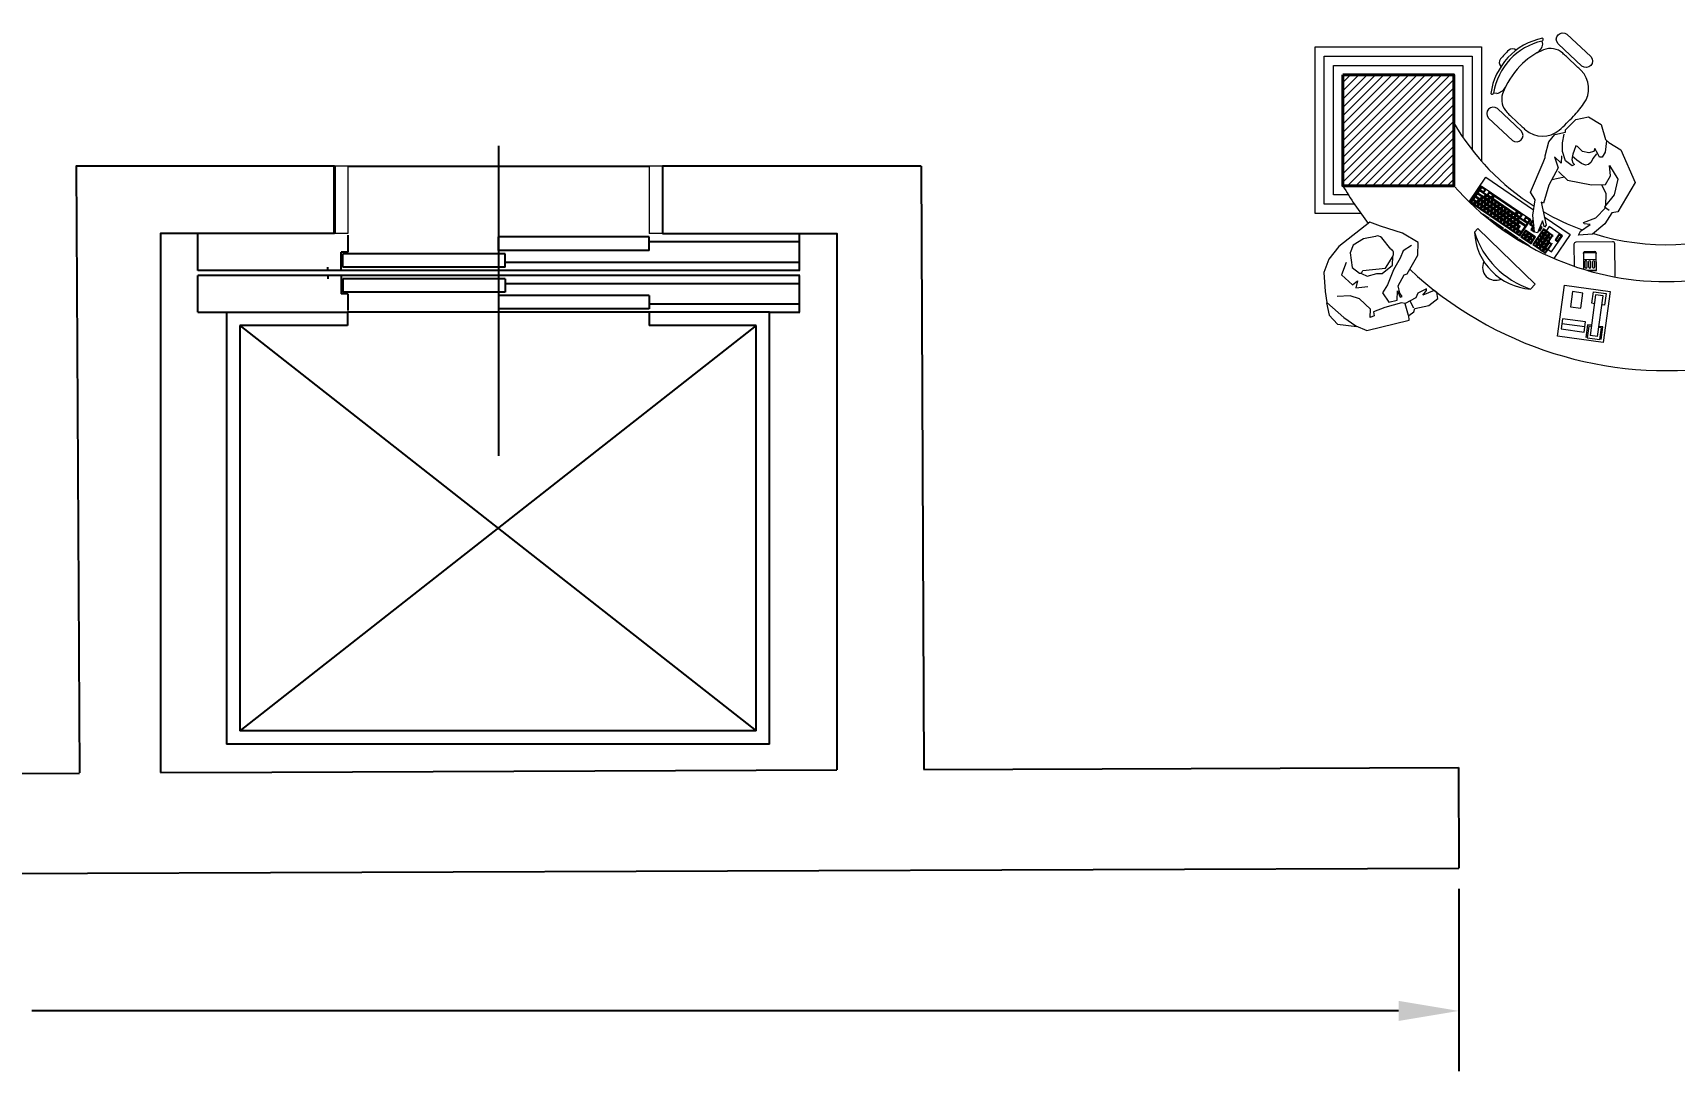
# Model space of a CAD drawing. Header units: inches. Extents: x -2770 to 3095, y -2847 to 3009.
# Drawn here: x 43.19 to 48.093, y 100.807 to 103.909 of the extents above; entities that cross this region are included whole.
import ezdxf

# ---------------------------------------------------------------- set-up
doc = ezdxf.new("R2010")
doc.units = ezdxf.units.IN
doc.header["$LTSCALE"] = 0.1
doc.header["$MEASUREMENT"] = 0
for name, color, linetype, lineweight in [('ARREDI attrezzature - furniture', 175, 'Continuous', 9), ('MURATURA sezioni - section wall', 7, 'Continuous', 40), ('PORTE finestre - doors windows', 252, 'Continuous', 5)]:
    doc.layers.add(name, color=color, linetype=linetype, lineweight=lineweight)
for name, color, linetype in [('ascensore', 252, 'Continuous'), ('PROIEZIONI_finissime', 251, 'Continuous'), ('STRUTTURA - structure', 7, 'Continuous')]:
    doc.layers.add(name, color=color, linetype=linetype)
doc.layers.add('MURATURE tratteggi - wall hatch', color=7, linetype='Continuous', lineweight=18, true_color=0x949494)
doc.styles.get("Standard").update_dxf_attribs({"font": 'Arial.ttf'})
doc.dimstyles.get("Standard").update_dxf_attribs({"dimtxt": 0.18, "dimasz": 0.18, "dimexe": 0.18, "dimexo": 0.0625, "dimgap": 0.09, "dimtad": 0, "dimtih": 1, "dimtoh": 1, "dimdec": 4, "dimzin": 0, "dimdsep": 46, "dimtxsty": 'Standard', "dimcen": 0.09, "dimadec": 0, "dimazin": 0, "dimtfac": 1, "dimtdec": 4, "dimtofl": 0, "dimtmove": 0, "dimatfit": 3, "dimfxl": 1, "dimtolj": 1, "dimtzin": 0, "dimarcsym": 0})

# ---------------------------------------------------------------- blocks, each defined once
blk = doc.blocks.new('*D2')
at = {"color": 0, "lineweight": -2, "transparency": 16777216}
for p, q in [((37.9974, 101.316), (37.9974, 100.8071)), ((47.4498, 101.3514), (47.4498, 100.8071)), ((38.1774, 100.9871), (42.2603, 100.9871)), ((47.2698, 100.9871), (43.1869, 100.9871))]:
    blk.add_line(p, q, dxfattribs=at)
at = {"color": 0, "transparency": 16777216}
for points in [[(38.1774, 101.0171), (38.1774, 100.9571), (37.9974, 100.9871)], [(47.2698, 101.0171), (47.2698, 100.9571), (47.4498, 100.9871)]]:
    blk.add_solid(points, dxfattribs=at)
at = {"layer": 'Defpoints', "color": 0, "transparency": 16777216}
for p in [(47.4498, 101.4139), (37.9974, 101.3785), (47.4498, 100.9871)]:
    blk.add_point(p, dxfattribs=at)
at = {"color": 0, "transparency": 16777216, "insert": (42.7236, 100.9871), "char_height": 0.18, "attachment_point": 5}
blk.add_mtext('\\A1;9.4524', dxfattribs=at)

msp = doc.modelspace()

# ---------------------------------------------------------------- hatches: boundary and pattern name
at = {"layer": 'MURATURE tratteggi - wall hatch'}
h = msp.add_hatch(dxfattribs=at)
h.set_pattern_fill('ANSI31', color=256, scale=0.005525, angle=360, style=0)
h.set_pattern_definition([(45, (33.167963, 93.9435), (-0.012404598, 0.012404598), [])])
h.paths.add_polyline_path([(47.43453, 103.45229), (47.43453, 103.7838), (47.10301, 103.7838), (47.10301, 103.45229)])

# ---------------------------------------------------------------- linework, layer by layer
for p, q in [((43.80793, 103.03413), (43.80797, 101.82384)), ((43.90327, 101.70064), (45.59109, 101.70696)), ((45.85147, 101.70794), (47.44866, 101.71392)), ((47.44866, 101.71392), (47.44979, 101.41392)), ((38.29852, 101.67964), (43.32898, 101.69771)), ((43.57097, 101.69939), (43.90327, 101.70064)), ((37.9974, 101.3785), (47.44979, 101.41392))]:
    msp.add_line(p, q)
at = {"layer": 'ARREDI attrezzature - furniture'}
for p, q in [((47.7005, 103.8753), (47.69887, 103.88443)), ((47.563, 103.72814), (47.55378, 103.72914)), ((47.76522, 103.47724), (47.7273, 103.46926)), ((47.77425, 103.46844), (47.74712, 103.49489)), ((47.49821, 103.41843), (47.49774, 103.4211)), ((47.50045, 103.4217), (47.49828, 103.4219)), ((47.50467, 103.42789), (47.50419, 103.43056)), ((47.5069, 103.43116), (47.50473, 103.43136)), ((47.51112, 103.43735), (47.51064, 103.44003)), ((47.51335, 103.44063), (47.51119, 103.44082)), ((47.51758, 103.44681), (47.5171, 103.44949)), ((47.51806, 103.41875), (47.52073, 103.41928)), ((47.52221, 103.41592), (47.52173, 103.4186)), ((47.52391, 103.43342), (47.52489, 103.43148)), ((47.52526, 103.41864), (47.52623, 103.4167)), ((47.52814, 103.43961), (47.5308, 103.44014)), ((47.52948, 103.42483), (47.53214, 103.42536)), ((47.53363, 103.422), (47.53315, 103.42468)), ((47.53639, 103.42491), (47.53422, 103.42511)), ((47.53929, 103.41814), (47.54195, 103.41867)), ((47.54061, 103.4311), (47.54013, 103.43378)), ((47.54343, 103.41531), (47.54296, 103.41799)), ((47.54695, 103.41771), (47.54793, 103.41577)), ((47.55117, 103.4239), (47.55384, 103.42443)), ((47.55532, 103.42107), (47.55484, 103.42375)), ((47.48754, 103.40277), (47.48537, 103.40297)), ((47.49176, 103.40896), (47.49128, 103.41164)), ((47.49399, 103.41224), (47.49183, 103.41244)), ((47.49319, 103.39892), (47.49417, 103.39697)), ((47.49734, 103.39609), (47.49518, 103.39628)), ((47.49742, 103.40511), (47.50008, 103.40564)), ((47.50156, 103.40228), (47.50109, 103.40495)), ((47.503, 103.39223), (47.50398, 103.39028)), ((47.50455, 103.40503), (47.50553, 103.40309)), ((47.50715, 103.3894), (47.50498, 103.3896)), ((47.5087, 103.40221), (47.50653, 103.4024)), ((47.50722, 103.39842), (47.50989, 103.39895)), ((47.50877, 103.41122), (47.51144, 103.41176)), ((47.51137, 103.39559), (47.51089, 103.39826)), ((47.51292, 103.4084), (47.51244, 103.41107)), ((47.5128, 103.38554), (47.51378, 103.3836)), ((47.51384, 103.41256), (47.51482, 103.41062)), ((47.51436, 103.39835), (47.51533, 103.3964)), ((47.51695, 103.38271), (47.51479, 103.38291)), ((47.51799, 103.40973), (47.51582, 103.40993)), ((47.5185, 103.39552), (47.51634, 103.39572)), ((47.51703, 103.39173), (47.51969, 103.39226)), ((47.51858, 103.40454), (47.52124, 103.40507)), ((47.52117, 103.3889), (47.5207, 103.39158)), ((47.52273, 103.40171), (47.52225, 103.40438)), ((47.52261, 103.37885), (47.52359, 103.37691)), ((47.52365, 103.40588), (47.52462, 103.40393)), ((47.52416, 103.39166), (47.52514, 103.38971)), ((47.52676, 103.37602), (47.52459, 103.37622)), ((47.5278, 103.40305), (47.52563, 103.40324)), ((47.52831, 103.38883), (47.52614, 103.38903)), ((47.52683, 103.38504), (47.5295, 103.38557)), ((47.52941, 103.41581), (47.52724, 103.41601)), ((47.52787, 103.41206), (47.53053, 103.4126)), ((47.52838, 103.39785), (47.53105, 103.39838)), ((47.53098, 103.38221), (47.5305, 103.38489)), ((47.53202, 103.40924), (47.53154, 103.41191)), ((47.53253, 103.39502), (47.53205, 103.39769)), ((47.53242, 103.37217), (47.53339, 103.37022)), ((47.53345, 103.39919), (47.53443, 103.39724)), ((47.53397, 103.38497), (47.53494, 103.38303)), ((47.53656, 103.36934), (47.5344, 103.36953)), ((47.53506, 103.41195), (47.53604, 103.41001)), ((47.5376, 103.39636), (47.53543, 103.39656)), ((47.53811, 103.38214), (47.53595, 103.38234)), ((47.53664, 103.37836), (47.5393, 103.37889)), ((47.53921, 103.40912), (47.53704, 103.40932)), ((47.53767, 103.40538), (47.54034, 103.40591)), ((47.53819, 103.39116), (47.54085, 103.39169)), ((47.54079, 103.37553), (47.54031, 103.3782)), ((47.54182, 103.40255), (47.54134, 103.40522)), ((47.54234, 103.38833), (47.54186, 103.39101)), ((47.54326, 103.3925), (47.54423, 103.39056)), ((47.54377, 103.37828), (47.54475, 103.37634)), ((47.54487, 103.40527), (47.54584, 103.40332)), ((47.54741, 103.38967), (47.54524, 103.38987)), ((47.54792, 103.37546), (47.54575, 103.37565)), ((47.54644, 103.37167), (47.54911, 103.3722)), ((47.54902, 103.40244), (47.54685, 103.40264)), ((47.54748, 103.39869), (47.55014, 103.39922)), ((47.54799, 103.38447), (47.55066, 103.38501)), ((47.5511, 103.41488), (47.54893, 103.41508)), ((47.54909, 103.41146), (47.55175, 103.41199)), ((47.55059, 103.36884), (47.55011, 103.37151)), ((47.55163, 103.39586), (47.55115, 103.39854)), ((47.55214, 103.38165), (47.55166, 103.38432)), ((47.55324, 103.40863), (47.55276, 103.4113)), ((47.55306, 103.38581), (47.55404, 103.38387)), ((47.55358, 103.3716), (47.55455, 103.36965)), ((47.55467, 103.39858), (47.55565, 103.39663)), ((47.55721, 103.38298), (47.55504, 103.38318)), ((47.55773, 103.36877), (47.55556, 103.36897)), ((47.55882, 103.39575), (47.55665, 103.39595)), ((47.55728, 103.392), (47.55995, 103.39253)), ((47.5578, 103.37779), (47.56046, 103.37832)), ((47.5589, 103.40477), (47.56156, 103.4053)), ((47.56143, 103.38917), (47.56095, 103.39185)), ((47.56195, 103.37496), (47.56147, 103.37763)), ((47.56304, 103.40194), (47.56257, 103.40461)), ((47.56287, 103.37912), (47.56384, 103.37718)), ((47.56448, 103.39189), (47.56545, 103.38995)), ((47.56702, 103.3763), (47.56485, 103.37649)), ((47.56863, 103.38906), (47.56646, 103.38926)), ((47.56709, 103.38531), (47.56975, 103.38585)), ((47.5676, 103.3711), (47.57027, 103.37163)), ((47.5687, 103.39808), (47.57136, 103.39861)), ((47.57124, 103.38249), (47.57076, 103.38516)), ((47.57175, 103.36827), (47.57127, 103.37094)), ((47.57285, 103.39525), (47.57237, 103.39793)), ((47.57267, 103.37244), (47.57365, 103.37049)), ((47.57428, 103.3852), (47.57526, 103.38326)), ((47.57682, 103.36961), (47.57465, 103.36981)), ((47.57843, 103.38237), (47.57627, 103.38257)), ((47.57689, 103.37863), (47.57956, 103.37916)), ((47.57851, 103.39139), (47.58117, 103.39192)), ((47.58104, 103.3758), (47.58056, 103.37847)), ((47.58265, 103.38856), (47.58218, 103.39124)), ((47.58409, 103.37852), (47.58506, 103.37657)), ((47.58824, 103.37569), (47.58607, 103.37589)), ((47.5867, 103.37194), (47.58936, 103.37247)), ((47.58831, 103.38471), (47.59097, 103.38524)), ((47.59085, 103.36911), (47.59037, 103.37178)), ((47.59246, 103.38188), (47.59198, 103.38455)), ((47.59389, 103.37183), (47.59487, 103.36988)), ((47.59804, 103.369), (47.59588, 103.3692)), ((47.59812, 103.37802), (47.60078, 103.37855)), ((47.60226, 103.37519), (47.60179, 103.37786)), ((47.60792, 103.37133), (47.61059, 103.37186)), ((47.61207, 103.3685), (47.61159, 103.37118)), ((47.61847, 103.36893), (47.61945, 103.36699)), ((47.62269, 103.37512), (47.62536, 103.37565)), ((47.62684, 103.37229), (47.62636, 103.37497)), ((47.49617, 103.3138), (47.50658, 103.32454)), ((47.50658, 103.32454), (47.6781, 103.15818)), ((47.53771, 103.35356), (47.53869, 103.35376)), ((47.54222, 103.36548), (47.5432, 103.36353)), ((47.54419, 103.34838), (47.54386, 103.35023)), ((47.54637, 103.36265), (47.5442, 103.36285)), ((47.54999, 103.3437), (47.55013, 103.34372)), ((47.55203, 103.35879), (47.553, 103.35685)), ((47.55414, 103.34087), (47.55366, 103.34354)), ((47.55617, 103.35596), (47.55401, 103.35616)), ((47.55625, 103.36498), (47.55891, 103.36551)), ((47.5598, 103.33701), (47.56246, 103.33754)), ((47.5604, 103.36215), (47.55992, 103.36483)), ((47.56183, 103.3521), (47.56281, 103.35016)), ((47.56338, 103.36491), (47.56436, 103.36296)), ((47.56395, 103.33418), (47.56347, 103.33685)), ((47.56598, 103.34927), (47.56381, 103.34947)), ((47.56753, 103.36208), (47.56536, 103.36228)), ((47.56605, 103.35829), (47.56872, 103.35882)), ((47.5696, 103.33032), (47.57227, 103.33085)), ((47.5702, 103.35546), (47.56972, 103.35814)), ((47.57164, 103.34542), (47.57261, 103.34347)), ((47.57319, 103.35822), (47.57416, 103.35628)), ((47.57375, 103.32749), (47.57327, 103.33017)), ((47.57578, 103.34259), (47.57362, 103.34278)), ((47.57734, 103.35539), (47.57517, 103.35559)), ((47.57586, 103.35161), (47.57852, 103.35214)), ((47.57741, 103.36441), (47.58007, 103.36494)), ((47.57941, 103.32363), (47.58207, 103.32416)), ((47.58001, 103.34878), (47.57953, 103.35145)), ((47.58156, 103.36158), (47.58108, 103.36426)), ((47.58144, 103.33873), (47.58242, 103.33678)), ((47.58248, 103.36575), (47.58345, 103.36381)), ((47.58299, 103.35153), (47.58397, 103.34959)), ((47.58559, 103.3359), (47.58342, 103.3361)), ((47.58663, 103.36292), (47.58446, 103.36312)), ((47.58714, 103.34871), (47.58497, 103.3489)), ((47.58566, 103.34492), (47.58833, 103.34545)), ((47.58721, 103.35772), (47.58988, 103.35826)), ((47.58772, 103.31796), (47.58724, 103.32064)), ((47.58981, 103.34209), (47.58933, 103.34476)), ((47.59136, 103.35489), (47.59088, 103.35757)), ((47.59125, 103.33204), (47.59222, 103.3301)), ((47.59228, 103.35906), (47.59326, 103.35712)), ((47.5928, 103.34485), (47.59377, 103.3429)), ((47.59539, 103.32921), (47.59323, 103.32941)), ((47.59643, 103.35623), (47.59426, 103.35643)), ((47.59695, 103.34202), (47.59478, 103.34222)), ((47.59547, 103.33823), (47.59813, 103.33876)), ((47.5965, 103.36525), (47.59917, 103.36578)), ((47.59702, 103.35104), (47.59968, 103.35157)), ((47.59962, 103.3354), (47.59914, 103.33808)), ((47.60065, 103.36242), (47.60017, 103.3651)), ((47.60117, 103.34821), (47.60069, 103.35088)), ((47.60105, 103.32535), (47.60203, 103.32341)), ((47.60209, 103.35237), (47.60306, 103.35043)), ((47.6026, 103.33816), (47.60358, 103.33621)), ((47.6052, 103.32252), (47.60303, 103.32272)), ((47.6037, 103.36514), (47.60467, 103.3632)), ((47.60624, 103.34955), (47.60407, 103.34974)), ((47.60675, 103.33533), (47.60458, 103.33553)), ((47.60527, 103.33154), (47.60794, 103.33207)), ((47.60785, 103.36231), (47.60568, 103.36251)), ((47.60631, 103.35856), (47.60897, 103.3591)), ((47.60682, 103.34435), (47.60949, 103.34488)), ((47.60942, 103.32871), (47.60894, 103.33139)), ((47.61046, 103.35574), (47.60998, 103.35841)), ((47.61097, 103.34152), (47.61049, 103.34419)), ((47.61189, 103.34569), (47.61287, 103.34374)), ((47.61241, 103.33147), (47.61338, 103.32953)), ((47.6135, 103.35845), (47.61448, 103.35651)), ((47.61604, 103.34286), (47.61387, 103.34306)), ((47.61656, 103.32864), (47.61439, 103.32884)), ((47.61508, 103.32486), (47.61774, 103.32539)), ((47.61765, 103.35562), (47.61549, 103.35582)), ((47.61611, 103.35188), (47.61878, 103.35241)), ((47.61663, 103.33766), (47.61929, 103.33819)), ((47.61773, 103.36464), (47.62039, 103.36517)), ((47.61923, 103.32203), (47.61875, 103.3247)), ((47.62026, 103.34905), (47.61979, 103.35172)), ((47.62078, 103.33483), (47.6203, 103.33751)), ((47.62262, 103.3661), (47.62045, 103.3663)), ((47.62187, 103.36181), (47.6214, 103.36449)), ((47.6217, 103.339), (47.62267, 103.33705)), ((47.62221, 103.32478), (47.62319, 103.32284)), ((47.62331, 103.35177), (47.62428, 103.34982)), ((47.62585, 103.33617), (47.62368, 103.33637)), ((47.62636, 103.32195), (47.62419, 103.32215)), ((47.62746, 103.34894), (47.62529, 103.34914)), ((47.62592, 103.34519), (47.62858, 103.34572)), ((47.62643, 103.33097), (47.6291, 103.33151)), ((47.62753, 103.35796), (47.6302, 103.35849)), ((47.63007, 103.34236), (47.62959, 103.34503)), ((47.63065, 103.33162), (47.63281, 103.33142)), ((47.63168, 103.35513), (47.6312, 103.3578)), ((47.63318, 103.3589), (47.63415, 103.35695)), ((47.6374, 103.36509), (47.64006, 103.36562)), ((47.64572, 103.35034), (47.64356, 103.35054)), ((47.6476, 103.33041), (47.65026, 103.33094)), ((47.64994, 103.35653), (47.64947, 103.35921)), ((47.64983, 103.33368), (47.6508, 103.33173)), ((47.65405, 103.33987), (47.65671, 103.3404)), ((47.65628, 103.34314), (47.65726, 103.3412)), ((47.6605, 103.34933), (47.66317, 103.34986)), ((47.6649, 103.33726), (47.66274, 103.33746)), ((47.66825, 103.32111), (47.66609, 103.32131)), ((47.66913, 103.34345), (47.66865, 103.34613)), ((47.67056, 103.3334), (47.67154, 103.33146)), ((47.67248, 103.3273), (47.672, 103.32998)), ((47.67389, 103.33065), (47.67254, 103.33077)), ((47.69017, 103.32003), (47.69115, 103.31808)), ((47.69439, 103.32622), (47.69706, 103.32675)), ((47.70301, 103.32034), (47.70254, 103.32301)), ((47.59338, 103.3141), (47.59604, 103.31463)), ((47.59753, 103.31127), (47.59705, 103.31395)), ((47.60318, 103.30742), (47.60585, 103.30795)), ((47.60733, 103.30459), (47.60685, 103.30726)), ((47.61086, 103.31867), (47.61183, 103.31672)), ((47.615, 103.31584), (47.61284, 103.31603)), ((47.61299, 103.30073), (47.61565, 103.30126)), ((47.61714, 103.2979), (47.61666, 103.30057)), ((47.62066, 103.31198), (47.62164, 103.31003)), ((47.62481, 103.30915), (47.62264, 103.30935)), ((47.62279, 103.29404), (47.62546, 103.29457)), ((47.62488, 103.31817), (47.62755, 103.3187)), ((47.62903, 103.31534), (47.62855, 103.31801)), ((47.63047, 103.30529), (47.63144, 103.30335)), ((47.63111, 103.28837), (47.63063, 103.29104)), ((47.63469, 103.31148), (47.63735, 103.31201)), ((47.63878, 103.29962), (47.63661, 103.29982)), ((47.63676, 103.28451), (47.63943, 103.28504)), ((47.63692, 103.31475), (47.6379, 103.31281)), ((47.64081, 103.28226), (47.64043, 103.28436)), ((47.643, 103.30581), (47.64252, 103.30848)), ((47.64523, 103.30908), (47.64307, 103.30928)), ((47.64444, 103.29576), (47.64541, 103.29382)), ((47.64859, 103.29293), (47.64642, 103.29313)), ((47.64797, 103.2781), (47.64923, 103.27836)), ((47.64866, 103.30195), (47.65132, 103.30248)), ((47.64946, 103.31527), (47.64898, 103.31795)), ((47.65041, 103.27671), (47.65024, 103.27767)), ((47.65089, 103.30522), (47.65187, 103.30328)), ((47.65281, 103.29912), (47.65233, 103.3018)), ((47.65504, 103.30239), (47.65287, 103.30259)), ((47.65424, 103.28907), (47.65522, 103.28713)), ((47.65511, 103.31141), (47.65778, 103.31194)), ((47.65839, 103.28624), (47.65622, 103.28644)), ((47.65846, 103.29526), (47.66113, 103.29579)), ((47.65926, 103.30858), (47.65878, 103.31126)), ((47.6607, 103.29854), (47.66167, 103.29659)), ((47.66261, 103.29243), (47.66213, 103.29511)), ((47.66484, 103.29571), (47.66268, 103.29591)), ((47.66405, 103.28239), (47.66502, 103.28044)), ((47.66492, 103.30473), (47.66758, 103.30526)), ((47.66827, 103.28858), (47.67093, 103.28911)), ((47.66907, 103.3019), (47.66859, 103.30457)), ((47.6705, 103.29185), (47.67148, 103.2899)), ((47.67298, 103.2763), (47.67081, 103.27649)), ((47.67391, 103.31725), (47.67489, 103.31531)), ((47.67472, 103.29804), (47.67739, 103.29857)), ((47.6772, 103.28249), (47.67672, 103.28516)), ((47.67943, 103.28576), (47.67726, 103.28596)), ((47.67863, 103.27244), (47.67961, 103.27049)), ((47.68285, 103.27863), (47.68552, 103.27916)), ((47.68365, 103.29195), (47.68317, 103.29462)), ((47.68588, 103.29522), (47.68372, 103.29542)), ((47.68509, 103.2819), (47.68606, 103.27996)), ((47.687, 103.2758), (47.68652, 103.27847)), ((47.68924, 103.27907), (47.68707, 103.27927)), ((47.68931, 103.28809), (47.69197, 103.28862)), ((47.69011, 103.30141), (47.68963, 103.30409)), ((47.69234, 103.30468), (47.69017, 103.30488)), ((47.69154, 103.29136), (47.69252, 103.28942)), ((47.69266, 103.27194), (47.69532, 103.27247)), ((47.69346, 103.28526), (47.69298, 103.28794)), ((47.69569, 103.28853), (47.69352, 103.28873)), ((47.69489, 103.27521), (47.69587, 103.27327)), ((47.69576, 103.29755), (47.69843, 103.29808)), ((47.69656, 103.31087), (47.69608, 103.31355)), ((47.69681, 103.26911), (47.69633, 103.27179)), ((47.69879, 103.31415), (47.69663, 103.31435)), ((47.69904, 103.27238), (47.69687, 103.27258)), ((47.698, 103.30083), (47.69897, 103.29888)), ((47.69911, 103.2814), (47.70178, 103.28193)), ((47.69991, 103.29472), (47.69943, 103.2974)), ((47.70214, 103.298), (47.69998, 103.2982)), ((47.70135, 103.28468), (47.70232, 103.28273)), ((47.70222, 103.30702), (47.70488, 103.30755)), ((47.70326, 103.27857), (47.70278, 103.28125)), ((47.70549, 103.28185), (47.70333, 103.28205)), ((47.70445, 103.31029), (47.70543, 103.30834)), ((47.70557, 103.29087), (47.70823, 103.2914)), ((47.70637, 103.30419), (47.70589, 103.30686)), ((47.7086, 103.30746), (47.70643, 103.30766)), ((47.7078, 103.29414), (47.70878, 103.29219)), ((47.70867, 103.31648), (47.71134, 103.31701)), ((47.70892, 103.27472), (47.71158, 103.27525)), ((47.70972, 103.28804), (47.70924, 103.29071)), ((47.71195, 103.29131), (47.70978, 103.29151)), ((47.71115, 103.27799), (47.71213, 103.27604)), ((47.71202, 103.30033), (47.71469, 103.30086)), ((47.71282, 103.31365), (47.71234, 103.31632)), ((47.71425, 103.3036), (47.71523, 103.30166)), ((47.71537, 103.28418), (47.71804, 103.28471)), ((47.71617, 103.2975), (47.71569, 103.30017)), ((47.7184, 103.30077), (47.71624, 103.30097)), ((47.71761, 103.28745), (47.71858, 103.28551)), ((47.71848, 103.30979), (47.72114, 103.31032)), ((47.71952, 103.28135), (47.71904, 103.28402)), ((47.72175, 103.28462), (47.71959, 103.28482)), ((47.72183, 103.29364), (47.72449, 103.29417)), ((47.72262, 103.30696), (47.72215, 103.30964)), ((47.72406, 103.29691), (47.72504, 103.29497)), ((47.72518, 103.27749), (47.72784, 103.27802)), ((47.72741, 103.28076), (47.72839, 103.27882)), ((47.72828, 103.3031), (47.73095, 103.30364)), ((47.73243, 103.30027), (47.73195, 103.30295)), ((47.75564, 103.30176), (47.7583, 103.30229)), ((47.68278, 103.26961), (47.68061, 103.26981)), ((47.68844, 103.26575), (47.68941, 103.26381)), ((47.69259, 103.26292), (47.69042, 103.26312)), ((47.69824, 103.25906), (47.69922, 103.25712)), ((47.70239, 103.25623), (47.70022, 103.25643)), ((47.70246, 103.26525), (47.70513, 103.26578)), ((47.7047, 103.26853), (47.70567, 103.26658)), ((47.70661, 103.26242), (47.70613, 103.2651)), ((47.70885, 103.2657), (47.70668, 103.26589)), ((47.70805, 103.25238), (47.70902, 103.25043)), ((47.71227, 103.25857), (47.71493, 103.2591)), ((47.7145, 103.26184), (47.71548, 103.25989)), ((47.82209, 103.23208), (47.86013, 103.23264)), ((47.83252, 103.19952), (47.86061, 103.19993)), ((47.66387, 103.14351), (47.6781, 103.15818)), ((47.74454, 103.00246, -0.0778), (47.76528, 103.15461, -0.0778)), ((47.76528, 103.15461, -0.0778), (47.90221, 103.13595, -0.0778)), ((47.78983, 103.13576, -0.0778), (47.78361, 103.09012, -0.0778)), ((47.82026, 103.13162, -0.0778), (47.78983, 103.13576, -0.0778)), ((47.81404, 103.08597, -0.0778), (47.82026, 103.13162, -0.0778)), ((47.8583, 103.12643, -0.0778), (47.84171, 103.00471, -0.0778)), ((47.84706, 103.10084, -0.0778), (47.85173, 103.13508, -0.0778)), ((47.85173, 103.13508, -0.0778), (47.88976, 103.12989, -0.0778)), ((47.88112, 103.12332, -0.0778), (47.8583, 103.12643, -0.0778)), ((47.86453, 103.0016, -0.0778), (47.88112, 103.12332, -0.0778)), ((47.90221, 103.13595, -0.0778), (47.88148, 102.9838, -0.0778)), ((47.88976, 103.12989, -0.0778), (47.8851, 103.09566, -0.0778)), ((47.78361, 103.09012, -0.0778), (47.81404, 103.08597, -0.0778)), ((47.85467, 103.09981, -0.0778), (47.84706, 103.10084, -0.0778)), ((47.8851, 103.09566, -0.0778), (47.87749, 103.0967, -0.0778)), ((47.75941, 103.05467, -0.0778), (47.75526, 103.02424, -0.0778)), ((47.8258, 103.03013, -0.0778), (47.75733, 103.03946, -0.0778)), ((47.82787, 103.04534, -0.0778), (47.75941, 103.05467, -0.0778)), ((47.82373, 103.01491, -0.0778), (47.82787, 103.04534, -0.0778)), ((47.83444, 103.0367, -0.0778), (47.82926, 102.99866, -0.0778)), ((47.83773, 103.03238, -0.0778), (47.83307, 102.99814, -0.0778)), ((47.84586, 103.03514, -0.0778), (47.83444, 103.0367, -0.0778)), ((47.84534, 103.03134, -0.0778), (47.83773, 103.03238, -0.0778)), ((47.87577, 103.02719, -0.0778), (47.86816, 103.02823, -0.0778)), ((47.88009, 103.03048, -0.0778), (47.86868, 103.03203, -0.0778)), ((47.8711, 102.99296, -0.0778), (47.87577, 103.02719, -0.0778)), ((47.87491, 102.99244, -0.0778), (47.88009, 103.03048, -0.0778)), ((47.88148, 102.9838, -0.0778), (47.74454, 103.00246, -0.0778)), ((47.75526, 103.02424, -0.0778), (47.82373, 103.01491, -0.0778)), ((47.83307, 102.99814, -0.0778), (47.8711, 102.99296, -0.0778)), ((47.86453, 103.0016, -0.0778), (47.84171, 103.00471, -0.0778))]:
    msp.add_line(p, q, dxfattribs=at)
for points in [[(47.84398, 103.83783, -0.9285714), (47.81757, 103.80957), (47.74612, 103.87634, -0.9285714), (47.77252, 103.9046)], [(47.80569, 103.80581), (47.77152, 103.83774, 0.0073855), (47.76003, 103.84816, 0.283766), (47.70282, 103.85792, 0.1092477), (47.63201, 103.8093, 0.0966563), (47.58049, 103.727, 0.283766), (47.59411, 103.67058, 0.0073855), (47.60528, 103.65983), (47.63945, 103.6279, 0.0075456), (47.64871, 103.6195, 0.3710314), (47.74962, 103.61842, 0.0241206), (47.7921, 103.6597, 0.0298757), (47.82261, 103.69654, 0.3710314), (47.81469, 103.79714, 0.0075456)], [(47.6101, 103.58753, 0.9285714), (47.6365, 103.61579), (47.56505, 103.68256, 0.9285714), (47.53864, 103.6543)], [(47.23077, 103.20567), (47.25254, 103.24122, 0.426739), (47.24681, 103.263), (47.21931, 103.29626, 0.32843), (47.20098, 103.30085), (47.16545, 103.29397), (47.13451, 103.27447), (47.12535, 103.25154), (47.13108, 103.20796), (47.15285, 103.19076), (47.15858, 103.19076), (47.16316, 103.19879)], [(47.82623, 103.20947, 1), (47.83308, 103.20957), (47.83286, 103.22451, 1), (47.82601, 103.22441)], [(47.83764, 103.20964, 1), (47.84449, 103.20974), (47.84427, 103.22468, 1), (47.83742, 103.22457)], [(47.84906, 103.20981, 1), (47.8559, 103.20991), (47.85568, 103.22484, 1), (47.84883, 103.22474)]]:
    msp.add_lwpolyline(points, format="xyb", close=True, dxfattribs=at)
for points in [[(47.15691, 103.36941), (47.02014, 103.36941), (47.02014, 103.86668), (47.51741, 103.86668), (47.51741, 103.52538)], [(47.13778, 103.39703), (47.04776, 103.39703), (47.04776, 103.83906), (47.48978, 103.83906), (47.48978, 103.55859)], [(47.11984, 103.42466), (47.07539, 103.42466), (47.07539, 103.81143), (47.46216, 103.81143), (47.46216, 103.59626)], [(47.7561, 103.54193), (47.75544, 103.51928), (47.73589, 103.53846), (47.74665, 103.50579), (47.71889, 103.45339), (47.70306, 103.39961), (47.69528, 103.40341), (47.71058, 103.33444), (47.70558, 103.32873), (47.70002, 103.34774), (47.68521, 103.31126), (47.67535, 103.31384), (47.67096, 103.36415), (47.67764, 103.40979), (47.66431, 103.43261), (47.70152, 103.52115), (47.70811, 103.53653), (47.70731, 103.54126), (47.71865, 103.58303), (47.7361, 103.60506), (47.76875, 103.61192), (47.76874, 103.61951), (47.79909, 103.6499), (47.83706, 103.65752), (47.87507, 103.63478), (47.88803, 103.59), (47.89792, 103.58165), (47.93426, 103.55938), (47.97706, 103.46177), (47.92504, 103.37412), (47.90653, 103.37137), (47.8856, 103.33783), (47.84933, 103.30723), (47.80754, 103.30457), (47.81327, 103.31659), (47.8419, 103.3368), (47.82463, 103.33804), (47.82225, 103.34222), (47.85881, 103.35606), (47.88781, 103.38654)], [(47.89058, 103.58599), (47.88722, 103.55229), (47.87783, 103.53713), (47.86999, 103.53712), (47.86554, 103.5473), (47.85612, 103.56349), (47.853, 103.55408), (47.83864, 103.55015), (47.8193, 103.55483), (47.80414, 103.56944), (47.7997, 103.57179), (47.79396, 103.55715), (47.79032, 103.54618), (47.78694, 103.53076), (47.7906, 103.52084), (47.79583, 103.51562), (47.78852, 103.51196), (47.76892, 103.5263), (47.75923, 103.55477), (47.75998, 103.58063), (47.76443, 103.6057)], [(47.8611, 103.54704), (47.85041, 103.53318), (47.84519, 103.52273), (47.83684, 103.51593), (47.82823, 103.51357), (47.81594, 103.51852), (47.80261, 103.52817), (47.7885, 103.54069)], [(47.48029, 103.40435), (47.53047, 103.47792), (47.67335, 103.38047)], [(47.77425, 103.46844), (47.84566, 103.45483), (47.88803, 103.45593), (47.9026, 103.48145), (47.90028, 103.51257), (47.92464, 103.4716), (47.91406, 103.42452), (47.88448, 103.38882), (47.89893, 103.37896)], [(47.87618, 103.45563), (47.88893, 103.42858), (47.88755, 103.39252)], [(47.30869, 103.27333), (47.28348, 103.25727), (47.27432, 103.23548), (47.25484, 103.20108), (47.2365, 103.15636), (47.2216, 103.13228), (47.24108, 103.10476), (47.26515, 103.11049), (47.26629, 103.13801), (47.27432, 103.11966), (47.28005, 103.12081), (47.27317, 103.13113), (47.26859, 103.15292), (47.28692, 103.18617), (47.29494, 103.18847), (47.32703, 103.24466), (47.32817, 103.2825), (47.28119, 103.31002), (47.21587, 103.33181), (47.18379, 103.34328), (47.09097, 103.27103), (47.06118, 103.23319), (47.04628, 103.19305), (47.05086, 103.13572), (47.05545, 103.10361), (47.10587, 103.05889), (47.14254, 103.03366), (47.17462, 103.0199), (47.30182, 103.05086), (47.30067, 103.06462), (47.31557, 103.07494), (47.31786, 103.08526), (47.36026, 103.09443), (47.38662, 103.11508), (47.38432, 103.13342), (47.3763, 103.13916), (47.34192, 103.1254), (47.35338, 103.13916), (47.35338, 103.14374), (47.32703, 103.13113), (47.3213, 103.11737), (47.28921, 103.10017), (47.2789, 103.10246), (47.22848, 103.0887), (47.19525, 103.07494), (47.19639, 103.06347), (47.18493, 103.05889), (47.18608, 103.08297), (47.15285, 103.11393), (47.12535, 103.1231), (47.08639, 103.12081)], [(47.53912, 103.35242), (47.54032, 103.35417), (47.52129, 103.36715)], [(47.53825, 103.35312), (47.53869, 103.35376), (47.53122, 103.35885)], [(47.58111, 103.32077), (47.58371, 103.32458), (47.54365, 103.3519), (47.54228, 103.34989)], [(47.55156, 103.34262), (47.55266, 103.34423), (47.54386, 103.35023), (47.54316, 103.3492)], [(47.56101, 103.33541), (47.56246, 103.33754), (47.55366, 103.34354), (47.55252, 103.34187)], [(47.55949, 103.33656), (47.5598, 103.33701), (47.55414, 103.34087), (47.55403, 103.34071)], [(47.57056, 103.32835), (47.57227, 103.33085), (47.56347, 103.33685), (47.56199, 103.33468)], [(47.56902, 103.32947), (47.5696, 103.33032), (47.56395, 103.33418), (47.56351, 103.33354)], [(47.5802, 103.32142), (47.58207, 103.32416), (47.57327, 103.33017), (47.57154, 103.32763)], [(47.57865, 103.32252), (47.57941, 103.32363), (47.57375, 103.32749), (47.57308, 103.32651)], [(47.62493, 103.29182), (47.62709, 103.29499), (47.58704, 103.32231), (47.58441, 103.31846)], [(47.5941, 103.31178), (47.59604, 103.31463), (47.58724, 103.32064), (47.58532, 103.31782)], [(47.67264, 103.34494), (47.66844, 103.3478), (47.6613, 103.33733), (47.67111, 103.33065), (47.66465, 103.32118), (47.67529, 103.31393), (47.67534, 103.31399)], [(47.67278, 103.34331), (47.66865, 103.34613), (47.66274, 103.33746), (47.67154, 103.33146), (47.67356, 103.33442)], [(47.673, 103.34081), (47.66913, 103.34345), (47.6649, 103.33726), (47.67056, 103.3334), (47.6733, 103.33741)], [(47.67407, 103.32856), (47.672, 103.32998), (47.66609, 103.32131), (47.67489, 103.31531), (47.67519, 103.31575)], [(47.67429, 103.32607), (47.67248, 103.3273), (47.66825, 103.32111), (47.67391, 103.31725), (47.67492, 103.31874)], [(47.67372, 103.33251), (47.67254, 103.33077), (47.67396, 103.32981)], [(47.68831, 103.31891), (47.69155, 103.3167), (47.69869, 103.32717), (47.69319, 103.33092)], [(47.68867, 103.31978), (47.69115, 103.31808), (47.69706, 103.32675), (47.6927, 103.32972)], [(47.68907, 103.32078), (47.69017, 103.32003), (47.69439, 103.32622), (47.69196, 103.32788)], [(47.70519, 103.35875), (47.78212, 103.30628), (47.73362, 103.23517)], [(47.59252, 103.31285), (47.59338, 103.3141), (47.58772, 103.31796), (47.58688, 103.31673)], [(47.60397, 103.30519), (47.60585, 103.30795), (47.59705, 103.31395), (47.59511, 103.3111)], [(47.60238, 103.30624), (47.60318, 103.30742), (47.59753, 103.31127), (47.59668, 103.31004)], [(47.61393, 103.29873), (47.61565, 103.30126), (47.60685, 103.30726), (47.60498, 103.30452)], [(47.61232, 103.29975), (47.61299, 103.30073), (47.60733, 103.30459), (47.60657, 103.30348)], [(47.62398, 103.29241), (47.62546, 103.29457), (47.61666, 103.30057), (47.61495, 103.29807)], [(47.62236, 103.29341), (47.62279, 103.29404), (47.61714, 103.2979), (47.61656, 103.29705)], [(47.66011, 103.27127), (47.66067, 103.27209), (47.63042, 103.29272), (47.62837, 103.28971)], [(47.63847, 103.28364), (47.63943, 103.28504), (47.63063, 103.29104), (47.62932, 103.28913)], [(47.63512, 103.28564), (47.63111, 103.28837), (47.63095, 103.28814)], [(47.64876, 103.27765), (47.64923, 103.27836), (47.64043, 103.28436), (47.63952, 103.28302)], [(47.65752, 103.2727), (47.65024, 103.27767), (47.64982, 103.27705)], [(47.11274, 103.22287), (47.09899, 103.18617), (47.13222, 103.15636), (47.14712, 103.16783), (47.14254, 103.14718), (47.17806, 103.15062)], [(47.15858, 103.18961), (47.17577, 103.18159), (47.20441, 103.18961), (47.22046, 103.18961), (47.2514, 103.21484), (47.25254, 103.24122)], [(47.83754, 103.19807), (47.83787, 103.19807)], [(47.84512, 103.19595), (47.84542, 103.19864), (47.83781, 103.19853), (47.83789, 103.19797)], [(47.0543, 103.10246), (47.06232, 103.06577), (47.08753, 103.03824), (47.14483, 103.03136)], [(47.29953, 103.06462), (47.28921, 103.09902)], [(47.31557, 103.08641), (47.30411, 103.10705)]]:
    msp.add_lwpolyline(points, dxfattribs=at)
for points in [[(47.48392, 103.40286), (47.63185, 103.30197), (47.6648, 103.35028), (47.51687, 103.45118)], [(47.51144, 103.41176), (47.49774, 103.4211), (47.49183, 103.41244), (47.50553, 103.40309)], [(47.49399, 103.41224), (47.50455, 103.40503), (47.50877, 103.41122), (47.49821, 103.41843)], [(47.52073, 103.41928), (47.50419, 103.43056), (47.49828, 103.4219), (47.51482, 103.41062)], [(47.50045, 103.4217), (47.51384, 103.41256), (47.51806, 103.41875), (47.50467, 103.42789)], [(47.53214, 103.42536), (47.51064, 103.44003), (47.50473, 103.43136), (47.52623, 103.4167)], [(47.5069, 103.43116), (47.52526, 103.41864), (47.52948, 103.42483), (47.51112, 103.43735)], [(47.5308, 103.44014), (47.5171, 103.44949), (47.51119, 103.44082), (47.52489, 103.43148)], [(47.51335, 103.44063), (47.52391, 103.43342), (47.52814, 103.43961), (47.51758, 103.44681)], [(47.53053, 103.4126), (47.52173, 103.4186), (47.51582, 103.40993), (47.52462, 103.40393)], [(47.54195, 103.41867), (47.53315, 103.42468), (47.52724, 103.41601), (47.53604, 103.41001)], [(47.52941, 103.41581), (47.53506, 103.41195), (47.53929, 103.41814), (47.53363, 103.422)], [(47.55384, 103.42443), (47.54013, 103.43378), (47.53422, 103.42511), (47.54793, 103.41577)], [(47.53639, 103.42491), (47.54695, 103.41771), (47.55117, 103.4239), (47.54061, 103.4311)], [(47.55175, 103.41199), (47.54296, 103.41799), (47.53704, 103.40932), (47.54584, 103.40332)], [(47.62536, 103.37565), (47.55484, 103.42375), (47.54893, 103.41508), (47.61945, 103.36699)], [(47.5511, 103.41488), (47.61847, 103.36893), (47.62269, 103.37512), (47.55532, 103.42107)], [(47.50008, 103.40564), (47.49128, 103.41164), (47.48537, 103.40297), (47.49417, 103.39697)], [(47.48754, 103.40277), (47.49319, 103.39892), (47.49742, 103.40511), (47.49176, 103.40896)], [(47.50989, 103.39895), (47.50109, 103.40495), (47.49518, 103.39628), (47.50398, 103.39028)], [(47.49734, 103.39609), (47.503, 103.39223), (47.50722, 103.39842), (47.50156, 103.40228)], [(47.51969, 103.39226), (47.51089, 103.39826), (47.50498, 103.3896), (47.51378, 103.3836)], [(47.52124, 103.40507), (47.51244, 103.41107), (47.50653, 103.4024), (47.51533, 103.3964)], [(47.50715, 103.3894), (47.5128, 103.38554), (47.51703, 103.39173), (47.51137, 103.39559)], [(47.5087, 103.40221), (47.51436, 103.39835), (47.51858, 103.40454), (47.51292, 103.4084)], [(47.5295, 103.38557), (47.5207, 103.39158), (47.51479, 103.38291), (47.52359, 103.37691)], [(47.53105, 103.39838), (47.52225, 103.40438), (47.51634, 103.39572), (47.52514, 103.38971)], [(47.51695, 103.38271), (47.52261, 103.37885), (47.52683, 103.38504), (47.52117, 103.3889)], [(47.51799, 103.40973), (47.52365, 103.40588), (47.52787, 103.41206), (47.52221, 103.41592)], [(47.5185, 103.39552), (47.52416, 103.39166), (47.52838, 103.39785), (47.52273, 103.40171)], [(47.5305, 103.38489), (47.5393, 103.37889), (47.53339, 103.37022), (47.52459, 103.37622)], [(47.54034, 103.40591), (47.53154, 103.41191), (47.52563, 103.40324), (47.53443, 103.39724)], [(47.53205, 103.39769), (47.54085, 103.39169), (47.53494, 103.38303), (47.52614, 103.38903)], [(47.53242, 103.37217), (47.52676, 103.37602), (47.53098, 103.38221), (47.53664, 103.37836)], [(47.5278, 103.40305), (47.53345, 103.39919), (47.53767, 103.40538), (47.53202, 103.40924)], [(47.53397, 103.38497), (47.52831, 103.38883), (47.53253, 103.39502), (47.53819, 103.39116)], [(47.54031, 103.3782), (47.54911, 103.3722), (47.5432, 103.36353), (47.5344, 103.36953)], [(47.54134, 103.40522), (47.55014, 103.39922), (47.54423, 103.39056), (47.53543, 103.39656)], [(47.54186, 103.39101), (47.55066, 103.38501), (47.54475, 103.37634), (47.53595, 103.38234)], [(47.54222, 103.36548), (47.53656, 103.36934), (47.54079, 103.37553), (47.54644, 103.37167)], [(47.54326, 103.3925), (47.5376, 103.39636), (47.54182, 103.40255), (47.54748, 103.39869)], [(47.54377, 103.37828), (47.53811, 103.38214), (47.54234, 103.38833), (47.54799, 103.38447)], [(47.53921, 103.40912), (47.54487, 103.40527), (47.54909, 103.41146), (47.54343, 103.41531)], [(47.55011, 103.37151), (47.55891, 103.36551), (47.553, 103.35685), (47.5442, 103.36285)], [(47.55115, 103.39854), (47.55995, 103.39253), (47.55404, 103.38387), (47.54524, 103.38987)], [(47.55166, 103.38432), (47.56046, 103.37832), (47.55455, 103.36965), (47.54575, 103.37565)], [(47.55203, 103.35879), (47.54637, 103.36265), (47.55059, 103.36884), (47.55625, 103.36498)], [(47.55276, 103.4113), (47.56156, 103.4053), (47.55565, 103.39663), (47.54685, 103.40264)], [(47.55306, 103.38581), (47.54741, 103.38967), (47.55163, 103.39586), (47.55728, 103.392)], [(47.55358, 103.3716), (47.54792, 103.37546), (47.55214, 103.38165), (47.5578, 103.37779)], [(47.55467, 103.39858), (47.54902, 103.40244), (47.55324, 103.40863), (47.5589, 103.40477)], [(47.56095, 103.39185), (47.56975, 103.38585), (47.56384, 103.37718), (47.55504, 103.38318)], [(47.57027, 103.37163), (47.56147, 103.37763), (47.55556, 103.36897), (47.56436, 103.36296)], [(47.56257, 103.40461), (47.57136, 103.39861), (47.56545, 103.38995), (47.55665, 103.39595)], [(47.56287, 103.37912), (47.55721, 103.38298), (47.56143, 103.38917), (47.56709, 103.38531)], [(47.55773, 103.36877), (47.56338, 103.36491), (47.5676, 103.3711), (47.56195, 103.37496)], [(47.56448, 103.39189), (47.55882, 103.39575), (47.56304, 103.40194), (47.5687, 103.39808)], [(47.57956, 103.37916), (47.57076, 103.38516), (47.56485, 103.37649), (47.57365, 103.37049)], [(47.58007, 103.36494), (47.57127, 103.37094), (47.56536, 103.36228), (47.57416, 103.35628)], [(47.57237, 103.39793), (47.58117, 103.39192), (47.57526, 103.38326), (47.56646, 103.38926)], [(47.56702, 103.3763), (47.57267, 103.37244), (47.57689, 103.37863), (47.57124, 103.38249)], [(47.56753, 103.36208), (47.57319, 103.35822), (47.57741, 103.36441), (47.57175, 103.36827)], [(47.57428, 103.3852), (47.56863, 103.38906), (47.57285, 103.39525), (47.57851, 103.39139)], [(47.58936, 103.37247), (47.58056, 103.37847), (47.57465, 103.36981), (47.58345, 103.36381)], [(47.59097, 103.38524), (47.58218, 103.39124), (47.57627, 103.38257), (47.58506, 103.37657)], [(47.57682, 103.36961), (47.58248, 103.36575), (47.5867, 103.37194), (47.58104, 103.3758)], [(47.57843, 103.38237), (47.58409, 103.37852), (47.58831, 103.38471), (47.58265, 103.38856)], [(47.59037, 103.37178), (47.59917, 103.36578), (47.59326, 103.35712), (47.58446, 103.36312)], [(47.60078, 103.37855), (47.59198, 103.38455), (47.58607, 103.37589), (47.59487, 103.36988)], [(47.59228, 103.35906), (47.58663, 103.36292), (47.59085, 103.36911), (47.5965, 103.36525)], [(47.58824, 103.37569), (47.59389, 103.37183), (47.59812, 103.37802), (47.59246, 103.38188)], [(47.60179, 103.37786), (47.61059, 103.37186), (47.60467, 103.3632), (47.59588, 103.3692)], [(47.6037, 103.36514), (47.59804, 103.369), (47.60226, 103.37519), (47.60792, 103.37133)], [(47.61159, 103.37118), (47.62039, 103.36517), (47.61448, 103.35651), (47.60568, 103.36251)], [(47.6135, 103.35845), (47.60785, 103.36231), (47.61207, 103.3685), (47.61773, 103.36464)], [(47.64006, 103.36562), (47.62636, 103.37497), (47.62045, 103.3663), (47.63415, 103.35695)], [(47.62262, 103.3661), (47.63318, 103.3589), (47.6374, 103.36509), (47.62684, 103.37229)], [(47.56872, 103.35882), (47.55992, 103.36483), (47.55401, 103.35616), (47.56281, 103.35016)], [(47.55617, 103.35596), (47.56183, 103.3521), (47.56605, 103.35829), (47.5604, 103.36215)], [(47.57852, 103.35214), (47.56972, 103.35814), (47.56381, 103.34947), (47.57261, 103.34347)], [(47.56598, 103.34927), (47.57164, 103.34542), (47.57586, 103.35161), (47.5702, 103.35546)], [(47.57953, 103.35145), (47.58833, 103.34545), (47.58242, 103.33678), (47.57362, 103.34278)], [(47.58108, 103.36426), (47.58988, 103.35826), (47.58397, 103.34959), (47.57517, 103.35559)], [(47.58144, 103.33873), (47.57578, 103.34259), (47.58001, 103.34878), (47.58566, 103.34492)], [(47.58299, 103.35153), (47.57734, 103.35539), (47.58156, 103.36158), (47.58721, 103.35772)], [(47.58933, 103.34476), (47.59813, 103.33876), (47.59222, 103.3301), (47.58342, 103.3361)], [(47.59088, 103.35757), (47.59968, 103.35157), (47.59377, 103.3429), (47.58497, 103.3489)], [(47.59125, 103.33204), (47.58559, 103.3359), (47.58981, 103.34209), (47.59547, 103.33823)], [(47.5928, 103.34485), (47.58714, 103.34871), (47.59136, 103.35489), (47.59702, 103.35104)], [(47.59914, 103.33808), (47.60794, 103.33207), (47.60203, 103.32341), (47.59323, 103.32941)], [(47.60017, 103.3651), (47.60897, 103.3591), (47.60306, 103.35043), (47.59426, 103.35643)], [(47.60069, 103.35088), (47.60949, 103.34488), (47.60358, 103.33621), (47.59478, 103.34222)], [(47.60105, 103.32535), (47.59539, 103.32921), (47.59962, 103.3354), (47.60527, 103.33154)], [(47.60209, 103.35237), (47.59643, 103.35623), (47.60065, 103.36242), (47.60631, 103.35856)], [(47.6026, 103.33816), (47.59695, 103.34202), (47.60117, 103.34821), (47.60682, 103.34435)], [(47.60894, 103.33139), (47.61774, 103.32539), (47.61183, 103.31672), (47.60303, 103.32272)], [(47.60998, 103.35841), (47.61878, 103.35241), (47.61287, 103.34374), (47.60407, 103.34974)], [(47.61049, 103.34419), (47.61929, 103.33819), (47.61338, 103.32953), (47.60458, 103.33553)], [(47.61086, 103.31867), (47.6052, 103.32252), (47.60942, 103.32871), (47.61508, 103.32486)], [(47.61189, 103.34569), (47.60624, 103.34955), (47.61046, 103.35574), (47.61611, 103.35188)], [(47.61241, 103.33147), (47.60675, 103.33533), (47.61097, 103.34152), (47.61663, 103.33766)], [(47.62755, 103.3187), (47.61875, 103.3247), (47.61284, 103.31603), (47.62164, 103.31003)], [(47.61979, 103.35172), (47.62858, 103.34572), (47.62267, 103.33705), (47.61387, 103.34306)], [(47.6291, 103.33151), (47.6203, 103.33751), (47.61439, 103.32884), (47.62319, 103.32284)], [(47.615, 103.31584), (47.62066, 103.31198), (47.62488, 103.31817), (47.61923, 103.32203)], [(47.6214, 103.36449), (47.6302, 103.35849), (47.62428, 103.34982), (47.61549, 103.35582)], [(47.6217, 103.339), (47.61604, 103.34286), (47.62026, 103.34905), (47.62592, 103.34519)], [(47.61656, 103.32864), (47.62221, 103.32478), (47.62643, 103.33097), (47.62078, 103.33483)], [(47.62331, 103.35177), (47.61765, 103.35562), (47.62187, 103.36181), (47.62753, 103.35796)], [(47.65026, 103.33094), (47.62959, 103.34503), (47.62368, 103.33637), (47.63065, 103.33162), (47.62419, 103.32215), (47.6379, 103.31281)], [(47.6312, 103.3578), (47.65671, 103.3404), (47.6508, 103.33173), (47.62529, 103.34914)], [(47.63692, 103.31475), (47.6476, 103.33041), (47.63007, 103.34236), (47.62585, 103.33617), (47.63281, 103.33142), (47.62636, 103.32195)], [(47.64983, 103.33368), (47.62746, 103.34894), (47.63168, 103.35513), (47.65405, 103.33987)], [(47.63518, 103.29969), (47.66543, 103.27906), (47.67902, 103.29899), (47.64877, 103.31962)], [(47.66317, 103.34986), (47.64947, 103.35921), (47.64356, 103.35054), (47.65726, 103.3412)], [(47.64572, 103.35034), (47.65628, 103.34314), (47.6605, 103.34933), (47.64994, 103.35653)], [(47.68693, 103.28172), (47.72698, 103.2544), (47.75993, 103.30271), (47.71988, 103.33003)], [(47.71134, 103.31701), (47.70254, 103.32301), (47.69663, 103.31435), (47.70543, 103.30834)], [(47.69879, 103.31415), (47.70445, 103.31029), (47.70867, 103.31648), (47.70301, 103.32034)], [(47.63735, 103.31201), (47.62855, 103.31801), (47.62264, 103.30935), (47.63144, 103.30335)], [(47.62481, 103.30915), (47.63047, 103.30529), (47.63469, 103.31148), (47.62903, 103.31534)], [(47.65132, 103.30248), (47.64252, 103.30848), (47.63661, 103.29982), (47.64541, 103.29382)], [(47.63878, 103.29962), (47.64444, 103.29576), (47.64866, 103.30195), (47.643, 103.30581)], [(47.65778, 103.31194), (47.64898, 103.31795), (47.64307, 103.30928), (47.65187, 103.30328)], [(47.64523, 103.30908), (47.65089, 103.30522), (47.65511, 103.31141), (47.64946, 103.31527)], [(47.66113, 103.29579), (47.65233, 103.3018), (47.64642, 103.29313), (47.65522, 103.28713)], [(47.64859, 103.29293), (47.65424, 103.28907), (47.65846, 103.29526), (47.65281, 103.29912)], [(47.66758, 103.30526), (47.65878, 103.31126), (47.65287, 103.30259), (47.66167, 103.29659)], [(47.65504, 103.30239), (47.6607, 103.29854), (47.66492, 103.30473), (47.65926, 103.30858)], [(47.67093, 103.28911), (47.66213, 103.29511), (47.65622, 103.28644), (47.66502, 103.28044)], [(47.65839, 103.28624), (47.66405, 103.28239), (47.66827, 103.28858), (47.66261, 103.29243)], [(47.67739, 103.29857), (47.66859, 103.30457), (47.66268, 103.29591), (47.67148, 103.2899)], [(47.66484, 103.29571), (47.6705, 103.29185), (47.67472, 103.29804), (47.66907, 103.3019)], [(47.68552, 103.27916), (47.67672, 103.28516), (47.67081, 103.27649), (47.67961, 103.27049)], [(47.67298, 103.2763), (47.67863, 103.27244), (47.68285, 103.27863), (47.6772, 103.28249)], [(47.69197, 103.28862), (47.68317, 103.29462), (47.67726, 103.28596), (47.68606, 103.27996)], [(47.67943, 103.28576), (47.68509, 103.2819), (47.68931, 103.28809), (47.68365, 103.29195)], [(47.69532, 103.27247), (47.68652, 103.27847), (47.68061, 103.26981), (47.68941, 103.26381)], [(47.68278, 103.26961), (47.68844, 103.26575), (47.69266, 103.27194), (47.687, 103.2758)], [(47.69843, 103.29808), (47.68963, 103.30409), (47.68372, 103.29542), (47.69252, 103.28942)], [(47.68588, 103.29522), (47.69154, 103.29136), (47.69576, 103.29755), (47.69011, 103.30141)], [(47.70178, 103.28193), (47.69298, 103.28794), (47.68707, 103.27927), (47.69587, 103.27327)], [(47.68924, 103.27907), (47.69489, 103.27521), (47.69911, 103.2814), (47.69346, 103.28526)], [(47.70488, 103.30755), (47.69608, 103.31355), (47.69017, 103.30488), (47.69897, 103.29888)], [(47.70513, 103.26578), (47.69633, 103.27179), (47.69042, 103.26312), (47.69922, 103.25712)], [(47.69234, 103.30468), (47.698, 103.30083), (47.70222, 103.30702), (47.69656, 103.31087)], [(47.70823, 103.2914), (47.69943, 103.2974), (47.69352, 103.28873), (47.70232, 103.28273)], [(47.69569, 103.28853), (47.70135, 103.28468), (47.70557, 103.29087), (47.69991, 103.29472)], [(47.71158, 103.27525), (47.70278, 103.28125), (47.69687, 103.27258), (47.70567, 103.26658)], [(47.69904, 103.27238), (47.7047, 103.26853), (47.70892, 103.27472), (47.70326, 103.27857)], [(47.71469, 103.30086), (47.70589, 103.30686), (47.69998, 103.2982), (47.70878, 103.29219)], [(47.70214, 103.298), (47.7078, 103.29414), (47.71202, 103.30033), (47.70637, 103.30419)], [(47.71804, 103.28471), (47.70924, 103.29071), (47.70333, 103.28205), (47.71213, 103.27604)], [(47.70549, 103.28185), (47.71115, 103.27799), (47.71537, 103.28418), (47.70972, 103.28804)], [(47.72114, 103.31032), (47.71234, 103.31632), (47.70643, 103.30766), (47.71523, 103.30166)], [(47.72784, 103.27802), (47.71904, 103.28402), (47.70668, 103.26589), (47.71548, 103.25989)], [(47.7086, 103.30746), (47.71425, 103.3036), (47.71848, 103.30979), (47.71282, 103.31365)], [(47.70885, 103.2657), (47.7145, 103.26184), (47.72518, 103.27749), (47.71952, 103.28135)], [(47.72449, 103.29417), (47.71569, 103.30017), (47.70978, 103.29151), (47.71858, 103.28551)], [(47.71195, 103.29131), (47.71761, 103.28745), (47.72183, 103.29364), (47.71617, 103.2975)], [(47.73095, 103.30364), (47.72215, 103.30964), (47.71624, 103.30097), (47.72504, 103.29497)], [(47.7184, 103.30077), (47.72406, 103.29691), (47.72828, 103.3031), (47.72262, 103.30696)], [(47.7583, 103.30229), (47.7495, 103.3083), (47.73714, 103.29017), (47.74594, 103.28417)], [(47.7393, 103.28997), (47.74496, 103.28611), (47.75564, 103.30176), (47.74998, 103.30562)], [(47.69259, 103.26292), (47.69824, 103.25906), (47.70246, 103.26525), (47.69681, 103.26911)], [(47.71493, 103.2591), (47.70613, 103.2651), (47.70022, 103.25643), (47.70902, 103.25043)], [(47.70239, 103.25623), (47.70805, 103.25238), (47.71227, 103.25857), (47.70661, 103.26242)]]:
    msp.add_lwpolyline(points, close=True, dxfattribs=at)
for points in [[(47.91688, 103.17952), (47.91541, 103.27903, 0.4142136), (47.90923, 103.28502), (47.79969, 103.2834, 0.4142136), (47.79369, 103.27723), (47.79466, 103.21154)], [(47.84537, 103.19818), (47.86064, 103.19841), (47.85985, 103.25151, 0.4142136), (47.85584, 103.25541), (47.82571, 103.25496, 0.4142136), (47.82182, 103.25095), (47.82253, 103.2025)], [(47.82184, 103.24958, -0.4142136), (47.82483, 103.25267), (47.85678, 103.25314, -0.4142136), (47.85987, 103.25014)]]:
    msp.add_lwpolyline(points, format="xyb", dxfattribs=at)
for centre, radius, start, end in [((47.7405, 103.7001), 0.19717, 101.81256, 172.07241), ((47.74088, 103.69975), 0.18939, 102.79988, 171.0851), ((47.61015, 103.84484), 0.01658, 47.87363, 133.35917), ((47.66418, 103.88001), 0.03662, 301.20286, 352.60198), ((47.69711, 103.8891), 0.00501, 291.19008, 52.71989), ((47.58726, 103.82034), 0.01658, 140.52581, 226.01135), ((47.89267, 103.55792), 0.41923, 134.50899, 139.37598), ((47.54899, 103.73059), 0.00501, 221.16508, 342.69489), ((47.55666, 103.76457), 0.03698, 279.86243, 331.00771), ((48.06994, 104.01304), 0.73696, 210.43461, 237.58363), ((48.06994, 104.01304), 0.73696, 252.76807, 329.56539), ((48.06994, 104.02209), 1.12233, 210.51045, 217.45527), ((48.06994, 104.02209), 1.12233, 226.89689, 329.48955), ((48.06994, 104.01304), 0.84746, 221.4287, 318.5713), ((48.06994, 104.01304), 0.73696, 240.01647, 250.0525), ((47.74809, 103.39417), 0.26443, 197.69358, 251.42837), ((47.67582, 103.3228), 0.17969, 183.09738, 266.18675), ((47.55968, 103.20863), 0.03903, 153.99292, 295.0279)]:
    msp.add_arc(centre, radius, start, end, dxfattribs=at)
at = {"layer": 'ascensore'}
for p, q in [((43.68215, 103.19913), (43.68215, 103.30913)), ((44.13105, 103.30413), (44.13105, 103.25413)), ((44.58105, 103.25913), (44.58105, 103.29913)), ((45.03105, 103.29913), (44.58105, 103.29913)), ((45.03105, 103.25913), (45.03105, 103.29913)), ((45.47994, 103.19913), (45.47994, 103.30913)), ((44.11105, 103.19913), (44.11105, 103.25413)), ((44.13105, 103.25413), (44.11105, 103.25413)), ((44.60105, 103.24913), (44.11605, 103.24913)), ((44.11605, 103.20913), (44.11605, 103.24913)), ((45.03105, 103.25913), (44.58105, 103.25913)), ((44.60105, 103.20913), (44.60105, 103.24913)), ((43.68215, 103.07413), (43.68215, 103.18413)), ((44.07105, 103.19913), (44.07105, 103.20913)), ((44.11105, 103.19913), (44.07105, 103.19913)), ((44.07105, 103.18413), (44.07105, 103.17413)), ((44.11105, 103.18413), (44.07105, 103.18413)), ((44.11105, 103.18413), (44.11105, 103.12913)), ((44.60105, 103.20913), (44.11605, 103.20913)), ((44.60105, 103.17413), (44.11605, 103.17413)), ((44.11605, 103.17413), (44.11605, 103.13413)), ((44.60105, 103.17413), (44.60105, 103.13413)), ((45.47994, 103.07413), (45.47994, 103.18413)), ((44.13105, 103.12913), (44.11105, 103.12913)), ((44.60105, 103.13413), (44.11605, 103.13413)), ((44.13105, 103.12913), (44.13105, 103.07913)), ((45.03105, 103.12413), (44.58105, 103.12413)), ((44.58105, 103.12413), (44.58105, 103.08413)), ((45.03105, 103.12413), (45.03105, 103.08413)), ((43.68215, 103.07413), (44.12994, 103.07413)), ((43.76793, 103.07413), (43.76797, 101.78384)), ((44.12994, 103.07413), (44.12994, 103.03413)), ((45.03105, 103.08413), (44.58105, 103.08413)), ((45.03105, 103.07413), (45.03105, 103.03413)), ((45.39017, 101.78384), (45.39014, 103.07413)), ((44.12994, 103.03413), (43.80793, 103.03413)), ((43.80793, 103.03413), (45.35017, 101.82384)), ((45.35014, 103.03413), (43.80797, 101.82384)), ((45.35017, 101.82384), (45.35014, 103.03413)), ((45.35017, 101.82384), (43.80797, 101.82384)), ((45.39017, 101.78384), (43.76797, 101.78384))]:
    msp.add_line(p, q, dxfattribs=at)
for points in [[(45.39014, 103.07413), (45.03105, 103.07413)], [(45.35014, 103.03413), (45.03105, 103.03413)]]:
    msp.add_lwpolyline(points, dxfattribs=at)
at = {"layer": 'MURATURA sezioni - section wall'}
msp.add_line((44.09105, 103.30913), (44.09104, 103.51014), dxfattribs=at)
msp.add_lwpolyline([(47.10301, 103.7838), (47.43453, 103.7838), (47.43453, 103.45229), (47.10301, 103.45229)], close=True, dxfattribs=at)
at = {"layer": 'PORTE finestre - doors windows', "color": 2}
for p, q in [((44.13104, 103.51013), (44.09104, 103.51013)), ((44.13104, 103.51013), (44.13105, 103.30913)), ((45.03104, 103.51013), (45.03105, 103.30913)), ((45.07104, 103.51013), (45.03104, 103.51013)), ((44.13105, 103.30913), (44.09105, 103.30913)), ((45.07105, 103.30913), (45.03105, 103.30913))]:
    msp.add_line(p, q, dxfattribs=at)
at = {"layer": 'PROIEZIONI_finissime'}
for p, q in [((44.58104, 103.57131), (44.58105, 102.6455)), ((45.48102, 103.28413), (45.03105, 103.28413)), ((44.60105, 103.22413), (45.48102, 103.22413)), ((45.48101, 103.19913), (43.68215, 103.19913)), ((45.48101, 103.18413), (43.68215, 103.18413)), ((45.48101, 103.15913), (44.60105, 103.15913)), ((45.03105, 103.07413), (44.12994, 103.07413)), ((45.03105, 103.09913), (45.481, 103.09913)), ((45.39014, 103.07413), (45.481, 103.07413))]:
    msp.add_line(p, q, dxfattribs=at)
at = {"layer": 'PROIEZIONI_finissime', "extrusion": (1.50107e-29, -1.22461e-16, -1)}
msp.add_line((44.13104, 103.51013), (45.03104, 103.51015), dxfattribs=at)
at = {"layer": 'STRUTTURA - structure'}
msp.add_line((44.09104, 103.51013), (44.09105, 103.30913), dxfattribs=at)
for points in [[(44.09104, 103.51014), (43.31828, 103.51014)], [(43.31923, 103.51014), (43.32898, 101.69849)], [(45.8438, 103.51014), (45.07104, 103.51014), (45.07105, 103.30913)], [(45.8438, 103.51014), (45.85147, 101.70794)], [(44.09105, 103.30913), (43.57097, 103.30913), (43.57097, 101.69939)], [(45.07105, 103.30913), (45.59111, 103.30913), (45.59109, 101.70696)]]:
    msp.add_lwpolyline(points, dxfattribs=at)

# ---------------------------------------------------------------- dimensions: what is measured, and where the dimension line sits
dim = msp.add_linear_dim(base=(47.44979, 100.98712), p1=(37.9974, 101.3785), p2=(47.44979, 101.41392), dimstyle='Standard')
dim.commit()
dim.dimension.update_dxf_attribs({"geometry": '*D2', "text_midpoint": (42.72359, 100.98712)})

doc.saveas('drawing.dxf')
